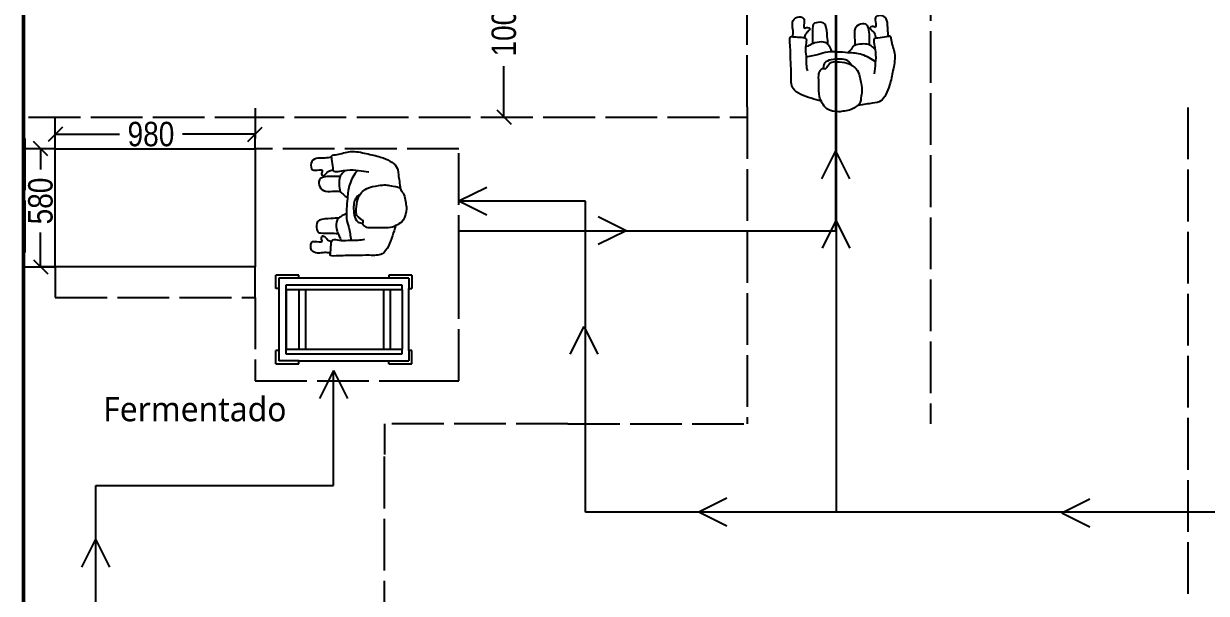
# Model space of a CAD drawing. Header units: millimetres. Extents: x 44692 to 172587, y -26854 to 14445.
# Drawn here: x 64053 to 69856, y -18772 to -15975 of the extents above; entities that cross this region are included whole.
import ezdxf

# ---------------------------------------------------------------- set-up
doc = ezdxf.new("R2010")
doc.units = ezdxf.units.MM
doc.header["$LTSCALE"] = 100
doc.linetypes.add('DASHED2', pattern=[0.762, 0.635, -0.127])
doc.linetypes.add('DASHEDX2', pattern=[3.048, 2.54, -0.508])
for name, color, linetype in [('Area circulacion', 50, 'DASHEDX2'), ('Area proceso', 90, 'DASHEDX2'), ('Cotas secundarias', 41, 'Continuous'), ('Flujo linea A', 4, 'Continuous'), ('Maquinas', 200, 'Continuous'), ('Personal', 171, 'Continuous'), ('rotulo', 211, 'Continuous'), ('Transporte semielaborado', 30, 'Continuous')]:
    doc.layers.add(name, color=color, linetype=linetype)
doc.layers.add('Flujo personas', color=7, linetype='Continuous', true_color=0x4991c1)
doc.layers.add('Paredes', color=7, linetype='Continuous', lineweight=50)
doc.styles.add('OpenSans', font='OpenSans-Regular.ttf')
doc.styles.add('OpenSansCondensed-Light', font='OpenSansCondensed-Light.ttf')
doc.dimstyles.new('Cotas Mateo', dxfattribs={"dimtxt": 120, "dimasz": 70, "dimexe": 0.375, "dimexo": 0.125, "dimgap": 0.1, "dimtad": 1, "dimdec": 0, "dimzin": 12, "dimdsep": 46, "dimtxsty": 'OpenSansCondensed-Light', "dimblk": 'OBLIQUE', "dimcen": 2.5, "dimazin": 3, "dimtfac": 0.5, "dimtdec": 0, "dimtmove": 2, "dimatfit": 3, "dimarcsym": 0})

# ---------------------------------------------------------------- blocks, each defined once
blk = doc.blocks.new('Bakery Trolley pl')
at = {"layer": 'Transporte semielaborado'}
for p, q in [((0.1804, 0.6253), (0.2371, 0.6253)), ((0.1804, 0.6253), (0.1804, 0.526)), ((0.2371, 0.6127), (0.1929, 0.6127)), ((0.1929, 0.526), (0.1929, 0.6127)), ((0.2371, 0.6127), (0.2371, 0.6253)), ((0.5048, 0.6127), (0.2371, 0.6127)), ((0.5048, 0.6127), (0.5048, 0.6253)), ((0.5048, 0.6253), (0.5615, 0.6253)), ((0.5489, 0.6127), (0.5048, 0.6127)), ((0.5489, 0.526), (0.5489, 0.6127)), ((0.5615, 0.526), (0.5615, 0.6253)), ((0.2229, 0.5827), (0.2229, 0.0827)), ((0.2429, 0.5827), (0.2229, 0.5827)), ((0.2429, 0.5827), (0.2429, 0.5798)), ((0.4989, 0.5827), (0.2429, 0.5827)), ((0.2429, 0.5798), (0.4989, 0.5798)), ((0.2429, 0.5798), (0.2429, 0.5245)), ((0.5189, 0.5827), (0.4989, 0.5827)), ((0.4989, 0.5798), (0.4989, 0.5827)), ((0.4989, 0.5245), (0.4989, 0.5798)), ((0.5189, 0.0827), (0.5189, 0.5827)), ((0.1804, 0.526), (0.1929, 0.526)), ((0.1929, 0.526), (0.1929, 0.1394)), ((0.2429, 0.5245), (0.4989, 0.5245)), ((0.2429, 0.5245), (0.2429, 0.4967)), ((0.4989, 0.4967), (0.4989, 0.5245)), ((0.5489, 0.526), (0.5615, 0.526)), ((0.5489, 0.1394), (0.5489, 0.526)), ((0.2429, 0.4967), (0.4989, 0.4967)), ((0.2429, 0.4967), (0.2429, 0.1615)), ((0.4989, 0.1615), (0.4989, 0.4967)), ((0.2429, 0.1615), (0.4989, 0.1615)), ((0.2429, 0.1615), (0.2429, 0.1325)), ((0.4989, 0.1325), (0.4989, 0.1615)), ((0.1804, 0.1394), (0.1929, 0.1394)), ((0.1804, 0.1394), (0.1804, 0.0402)), ((0.1929, 0.1394), (0.1929, 0.0527)), ((0.2429, 0.1325), (0.4989, 0.1325)), ((0.2429, 0.1325), (0.2429, 0.0827)), ((0.4989, 0.0827), (0.4989, 0.1325)), ((0.5615, 0.1394), (0.5489, 0.1394)), ((0.5489, 0.0527), (0.5489, 0.1394)), ((0.5615, 0.0402), (0.5615, 0.1394)), ((0.2371, 0.0527), (0.1929, 0.0527)), ((0.2229, 0.0827), (0.2429, 0.0827)), ((0.2371, 0.0402), (0.2371, 0.0527)), ((0.2371, 0.0527), (0.5048, 0.0527)), ((0.4989, 0.0827), (0.2429, 0.0827)), ((0.4989, 0.0827), (0.5189, 0.0827)), ((0.5048, 0.0527), (0.5048, 0.0402)), ((0.5489, 0.0527), (0.5048, 0.0527)), ((0.1804, 0.0402), (0.2371, 0.0402)), ((0.5615, 0.0402), (0.5048, 0.0402))]:
    blk.add_line(p, q, dxfattribs=at)
blk = doc.blocks.new('pa17-16')
for points, knots in [([(5.62, 2.5537), (5.6188, 2.5427), (5.6154, 2.5253), (5.6223, 2.4901), (5.6346, 2.4293), (5.661, 2.4064), (5.685, 2.3908), (5.7322, 2.3832), (5.7723, 2.3842), (5.7881, 2.3969), (5.8018, 2.4268), (5.8146, 2.4162), (5.8324, 2.4305), (5.8382, 2.4568), (5.8318, 2.5038), (5.8344, 2.5615), (5.8137, 2.5937), (5.7944, 2.6284), (5.7307, 2.6388), (5.7037, 2.6296), (5.6679, 2.626), (5.6442, 2.6055), (5.6228, 2.5961), (5.6214, 2.5667), (5.62, 2.5537)], [0, 0, 0, 0, 0.297584, 0.631064, 1.068635, 1.39533, 1.69617, 2.097861, 2.458938, 2.716293, 3.010442, 3.199165, 3.447293, 3.731671, 4.119196, 4.541864, 4.881702, 5.22714, 5.673063, 5.989311, 6.327668, 6.644571, 6.906626, 7.259736, 7.259736, 7.259736, 7.259736]), ([(5.5575, 2.4391), (5.5549, 2.4218), (5.5525, 2.3852), (5.5491, 2.3329), (5.5712, 2.2599), (5.5431, 2.2589), (5.5029, 2.2526), (5.4793, 2.2435), (5.4785, 2.2813), (5.4499, 2.3438), (5.4658, 2.4235), (5.4776, 2.5033), (5.5116, 2.5798), (5.5552, 2.585), (5.608, 2.5962), (5.6336, 2.6001)], [0, 0, 0, 0, 0.404899, 0.829805, 1.276298, 1.516647, 1.885942, 2.122553, 2.418487, 2.881882, 3.382407, 3.897515, 4.613825, 5.020942, 5.393355, 5.393355, 5.393355, 5.393355]), ([(5.8196, 2.5846), (5.837, 2.5819), (5.8817, 2.5675), (5.9755, 2.5418), (5.972, 2.4609), (5.9791, 2.3926), (5.9812, 2.315), (5.9891, 2.2612), (5.9692, 2.2664), (5.9401, 2.2663), (5.9063, 2.2668), (5.9005, 2.2811), (5.909, 2.3184), (5.9007, 2.3606), (5.9019, 2.4011), (5.8964, 2.4238), (5.8933, 2.4348)], [6.682038, 6.682038, 6.682038, 6.682038, 7.076266, 7.806153, 8.304227, 8.77662, 9.284333, 9.649979, 9.844608, 10.160206, 10.472731, 10.661147, 10.998544, 11.371438, 11.724832, 12.051545, 12.051545, 12.051545, 12.051545]), ([(5.5522, 2.3809), (5.573, 2.3653), (5.6222, 2.3398), (5.6924, 2.3383), (5.7952, 2.3323), (5.8376, 2.352), (5.881, 2.3613), (5.9019, 2.366)], [0, 0, 0, 0, 0.49262, 0.970296, 1.525877, 1.91054, 2.357805, 2.357805, 2.357805, 2.357805]), ([(5.6724, 2.3994), (5.675, 2.3947), (5.6837, 2.383), (5.7041, 2.3718), (5.7348, 2.3697), (5.774, 2.3728), (5.8085, 2.3874), (5.8116, 2.4015), (5.8144, 2.4199)], [0.121052, 0.121052, 0.121052, 0.121052, 0.297289, 0.584433, 0.895396, 1.26174, 1.600834, 1.760925, 1.760925, 1.760925, 1.760925]), ([(5.5552, 2.3206), (5.5597, 2.3147), (5.5706, 2.3043), (5.5892, 2.2916), (5.6248, 2.2913), (5.6613, 2.2967), (5.6731, 2.3154), (5.6858, 2.3299), (5.6912, 2.3378)], [0, 0, 0, 0, 0.262594, 0.520609, 0.853848, 1.185107, 1.43842, 1.738028, 1.738028, 1.738028, 1.738028]), ([(5.7713, 2.3359), (5.7736, 2.3305), (5.7786, 2.3203), (5.7954, 2.2951), (5.8154, 2.2848), (5.8612, 2.2906), (5.8838, 2.3057), (5.8988, 2.3117), (5.9058, 2.3148)], [0, 0, 0, 0, 0.233477, 0.532145, 0.79329, 1.163492, 1.458071, 1.725911, 1.725911, 1.725911, 1.725911]), ([(5.4915, 2.2484), (5.4936, 2.2374), (5.4981, 2.215), (5.4968, 2.1806), (5.512, 2.1445), (5.5569, 2.147), (5.5634, 2.1681), (5.5498, 2.2128), (5.5753, 2.1995), (5.5912, 2.209), (5.5741, 2.2257), (5.5617, 2.2339), (5.5559, 2.2515), (5.5556, 2.26)], [0, 0, 0, 0, 0.324329, 0.654038, 0.980089, 1.31306, 1.562526, 1.890179, 2.123217, 2.319335, 2.559559, 2.78492, 3.066636, 3.066636, 3.066636, 3.066636]), ([(5.5867, 2.2952), (5.5866, 2.2877), (5.5872, 2.2667), (5.5883, 2.1873), (5.6353, 2.19), (5.6673, 2.2128), (5.6606, 2.2618), (5.6599, 2.2881), (5.6606, 2.3008)], [0.078483, 0.078483, 0.078483, 0.078483, 0.321516, 0.797556, 1.122606, 1.448668, 1.830958, 2.166281, 2.166281, 2.166281, 2.166281]), ([(5.7943, 2.2992), (5.7951, 2.2858), (5.7984, 2.2614), (5.8038, 2.2002), (5.8255, 2.1869), (5.8672, 2.191), (5.8755, 2.2117), (5.8718, 2.2605), (5.8715, 2.286), (5.871, 2.2978)], [0, 0, 0, 0, 0.353805, 0.775896, 1.041599, 1.377968, 1.615337, 2.001902, 2.313716, 2.313716, 2.313716, 2.313716]), ([(5.9713, 2.2652), (5.9703, 2.2553), (5.9686, 2.234), (5.9786, 2.2017), (5.9668, 2.1644), (5.9218, 2.1628), (5.9134, 2.1832), (5.9229, 2.229), (5.8988, 2.2135), (5.882, 2.2215), (5.8976, 2.2397), (5.908, 2.248), (5.912, 2.2618), (5.9127, 2.2683)], [0.038839, 0.038839, 0.038839, 0.038839, 0.324329, 0.654038, 0.980089, 1.31306, 1.562526, 1.890179, 2.123217, 2.319335, 2.559559, 2.78492, 2.989829, 2.989829, 2.989829, 2.989829])]:
    blk.add_open_spline(points, degree=3, knots=knots)
blk = doc.blocks.new('_OBLIQUE')
at = {"color": 0, "linetype": 'ByBlock'}
blk.add_line((-0.5, -0.5), (0.5, 0.5), dxfattribs=at)
blk = doc.blocks.new('*D83')
at = {"layer": 'Cotas secundarias', "color": 0, "lineweight": -2, "transparency": 16777216}
for p, q in [((64208.5, -16589.1), (64208.5, -16517.6)), ((64208.5, -16518), (64523.3, -16518)), ((65188.5, -16518), (64832.1, -16518)), ((65188.5, -16589.1), (65188.5, -16517.6))]:
    blk.add_line(p, q, dxfattribs=at)
at = {"layer": 'Defpoints', "color": 0, "transparency": 16777216}
for p in [(65188.5, -16518), (64208.5, -16589.2), (65188.5, -16589.2)]:
    blk.add_point(p, dxfattribs=at)
at = {"layer": 'Cotas secundarias', "color": 0, "lineweight": -2, "transparency": 16777216, "xscale": 70, "yscale": 70, "zscale": 70, "rotation": 180}
blk.add_blockref('_OBLIQUE', (64208.5, -16518), dxfattribs=at)
at = {"layer": 'Cotas secundarias', "color": 0, "lineweight": -2, "transparency": 16777216, "xscale": 70, "yscale": 70, "zscale": 70}
blk.add_blockref('_OBLIQUE', (65188.5, -16518), dxfattribs=at)
at = {"layer": 'Cotas secundarias', "color": 0, "transparency": 16777216, "insert": (64677.7, -16518), "char_height": 120, "attachment_point": 5, "style": 'OpenSansCondensed-Light'}
blk.add_mtext('980', dxfattribs=at)
blk = doc.blocks.new('*D84')
at = {"layer": 'Cotas secundarias', "color": 0, "lineweight": -2, "transparency": 16777216}
for p, q in [((64208.4, -16589.2), (64135.7, -16589.2)), ((64136, -16589.2), (64136, -16691.6)), ((64136, -17169.2), (64136, -17000.3)), ((64208.4, -17169.2), (64135.7, -17169.2))]:
    blk.add_line(p, q, dxfattribs=at)
at = {"layer": 'Defpoints', "color": 0, "transparency": 16777216}
for p in [(64136, -16589.2), (64208.5, -16589.2), (64208.5, -17169.2)]:
    blk.add_point(p, dxfattribs=at)
at = {"layer": 'Cotas secundarias', "color": 0, "lineweight": -2, "transparency": 16777216, "xscale": 70, "yscale": 70, "zscale": 70}
for p, rotation in [((64136, -16589.2), 90), ((64136, -17169.2), 270)]:
    blk.add_blockref('_OBLIQUE', p, dxfattribs=dict(at, rotation=rotation))
at = {"layer": 'Cotas secundarias', "color": 0, "transparency": 16777216, "insert": (64136, -16845.9), "char_height": 120, "attachment_point": 5, "rotation": 90, "style": 'OpenSansCondensed-Light'}
blk.add_mtext('580', dxfattribs=at)
blk = doc.blocks.new('*D99')
at = {"layer": 'Cotas secundarias', "color": 0, "lineweight": -2, "transparency": 16777216}
for p, q in [((66402.2, -15434.1), (66409.9, -15434.1)), ((66409.6, -15434.1), (66409.6, -15783.4)), ((66409.6, -16434.1), (66409.6, -16183.6)), ((66402.2, -16434.1), (66409.9, -16434.1))]:
    blk.add_line(p, q, dxfattribs=at)
at = {"layer": 'Defpoints', "color": 0, "transparency": 16777216}
for p in [(66402, -15434.1), (66402, -16434.1), (66409.6, -16434.1)]:
    blk.add_point(p, dxfattribs=at)
at = {"layer": 'Cotas secundarias', "color": 0, "lineweight": -2, "transparency": 16777216, "xscale": 70, "yscale": 70, "zscale": 70}
for p, rotation in [((66409.6, -15434.1), 90), ((66409.6, -16434.1), 270)]:
    blk.add_blockref('_OBLIQUE', p, dxfattribs=dict(at, rotation=rotation))
at = {"layer": 'Cotas secundarias', "color": 0, "transparency": 16777216, "insert": (66409.6, -15983.5), "char_height": 120, "attachment_point": 5, "rotation": 90, "style": 'OpenSansCondensed-Light'}
blk.add_mtext('1000', dxfattribs=at)

msp = doc.modelspace()

# ---------------------------------------------------------------- linework, layer by layer
at = {"color": 3, "linetype": 'DASHED2'}
for p, q in [((65968.487, -17729.218), (65988.487, -17729.218)), ((65988.487, -17729.218), (65998.487, -17729.218))]:
    msp.add_line(p, q, dxfattribs=at)
at = {"layer": 'Area circulacion'}
for p, q in [((68503.09, -13878.309), (68503.09, -17940.848)), ((67603.09, -16384.072), (67603.09, -17940.848)), ((66723.828, -17940.848), (65823.828, -17940.848)), ((65823.828, -17940.848), (65823.828, -18089.858)), ((66723.828, -17940.848), (67603.09, -17940.848)), ((65823.828, -21707.991), (65823.828, -18089.858))]:
    msp.add_line(p, q, dxfattribs=at)
at = {"layer": 'Area circulacion', "color": 2}
msp.add_line((69765.508, -16387.223), (69765.508, -22697.991), dxfattribs=at)
at = {"layer": 'Area proceso', "color": 3}
for p, q in [((67603.09, -16384.072), (67603.09, -10934.072)), ((65188.487, -16389.355), (65188.487, -16539.355)), ((64077.45, -16435.019), (65077.45, -16435.019)), ((64208.487, -16589.218), (64208.487, -16439.218)), ((66603.09, -16433.935), (67603.09, -16433.935)), ((64058.487, -16539.355), (64058.487, -17119.355)), ((64208.487, -16589.218), (64058.487, -16589.218)), ((66188.487, -16589.218), (65188.487, -16589.218)), ((66188.487, -17169.218), (66188.487, -16589.218)), ((64058.487, -17169.218), (64208.487, -17169.218)), ((64208.487, -17169.218), (64208.487, -17319.218)), ((65188.487, -17319.218), (65188.487, -17169.218)), ((66188.487, -17729.218), (66188.487, -17169.218)), ((64208.487, -17319.218), (65188.487, -17319.218)), ((65188.487, -17319.218), (65188.487, -17729.218)), ((65188.487, -17729.218), (65968.487, -17729.218)), ((65998.487, -17729.218), (66188.487, -17729.218))]:
    msp.add_line(p, q, dxfattribs=at)
at = {"layer": 'Area proceso', "linetype": 'DASHEDX2'}
msp.add_line((65077.45, -16435.019), (66603.09, -16433.935), dxfattribs=at)
at = {"layer": 'Flujo linea A'}
for p, q in [((68038.009, -16991.603), (68038.009, -14781.186)), ((68035.952, -16599.978), (67967.59, -16736.702)), ((68035.952, -16599.978), (68104.314, -16736.702)), ((67009.297, -16991.743), (66872.572, -16923.381)), ((66188.487, -16991.603), (68038.009, -16991.603)), ((67009.297, -16991.743), (66872.572, -17060.105)), ((65573.199, -17678.781), (65504.837, -17815.506)), ((65573.199, -17678.781), (65641.561, -17815.506)), ((65573.949, -18243.607), (65573.949, -17679.355)), ((64407.868, -19075.664), (64407.868, -18243.607)), ((64407.868, -18243.607), (65573.949, -18243.607)), ((64405.99, -18506.808), (64337.628, -18643.533)), ((64405.99, -18506.808), (64474.353, -18643.533))]:
    msp.add_line(p, q, dxfattribs=at)
at = {"layer": 'Flujo personas'}
for p, q in [((68040.984, -18373.584), (68040.984, -10456.742)), ((66188.487, -16845.658), (66325.211, -16777.296)), ((66188.487, -16845.658), (66325.211, -16914.02)), ((66809.723, -16846.37), (66188.487, -16846.37)), ((66809.723, -18373.584), (66809.723, -16846.37)), ((68038.658, -16941.104), (67970.296, -17077.828)), ((68038.658, -16941.104), (68107.02, -17077.828)), ((66801.363, -17462.053), (66733.001, -17598.778)), ((66801.363, -17462.053), (66869.726, -17598.778)), ((67366.131, -18372.053), (67502.855, -18303.69)), ((69147.07, -18377.394), (69283.795, -18309.032)), ((70037.202, -18373.584), (66809.723, -18373.584)), ((67366.131, -18372.053), (67502.855, -18440.415)), ((69147.07, -18377.394), (69283.795, -18445.756))]:
    msp.add_line(p, q, dxfattribs=at)
at = {"layer": 'Maquinas'}
for p, q in [((64208.487, -17169.218), (64208.487, -16589.218)), ((64208.487, -16589.218), (65188.487, -16589.218)), ((65188.487, -16589.218), (65188.487, -17169.218)), ((65188.487, -17169.218), (64208.487, -17169.218))]:
    msp.add_line(p, q, dxfattribs=at)
at = {"layer": 'Paredes'}
msp.add_line((64053.09, -10934.072), (64053.09, -21807.991), dxfattribs=at)

# ---------------------------------------------------------------- block references
at = {"layer": 'Personal'}
for p, xscale, yscale, zscale, rotation in [((73733.273, -13985.453), 979.1504951166467, 979.1504951166467, 979.1504951166467, 178.3987876237586), ((63612.357, -11158.551), 979.1504951166465, 979.1504951166465, 979.1504951166465, 267.3569437258109)]:
    msp.add_blockref('pa17-16', p, dxfattribs=dict(at, xscale=xscale, yscale=yscale, zscale=zscale, rotation=rotation))
at = {"layer": 'Transporte semielaborado', "xscale": 1141.039974711085, "yscale": 1141.039974711085, "zscale": 1141.039974711085, "rotation": 89.99999999999999}
msp.add_blockref('Bakery Trolley pl', (66003.857, -17850.846), dxfattribs=at)

# ---------------------------------------------------------------- texts
at = {"layer": 'rotulo', "insert": (64443.387, -17807.488), "char_height": 120, "width": 1055.00166, "attachment_point": 1, "style": 'OpenSans'}
msp.add_mtext('Fermentado', dxfattribs=at)

# ---------------------------------------------------------------- dimensions: what is measured, and where the dimension line sits
at = {"layer": 'Cotas secundarias'}
for base, p1, p2, picture, middle in [((66409.556, -16434.072), (66402.047, -15434.072), (66402.047, -16434.072), '*D99', (66409.556, -15983.523)), ((64136.048, -16589.218), (64208.487, -17169.218), (64208.487, -16589.218), '*D84', (64136.048, -16845.944))]:
    dim = msp.add_linear_dim(base=base, p1=p1, p2=p2, angle=90, dimstyle='Cotas Mateo', dxfattribs=at)
    dim.commit()
    dim.dimension.update_dxf_attribs({"geometry": picture, "text_midpoint": middle, "dimtype": 160})
dim = msp.add_linear_dim(base=(65188.487, -16517.991), p1=(64208.487, -16589.218), p2=(65188.487, -16589.218), dimstyle='Cotas Mateo', dxfattribs=at)
dim.commit()
dim.dimension.update_dxf_attribs({"geometry": '*D83', "text_midpoint": (64677.702, -16517.991), "dimtype": 160})

doc.saveas('drawing.dxf')
